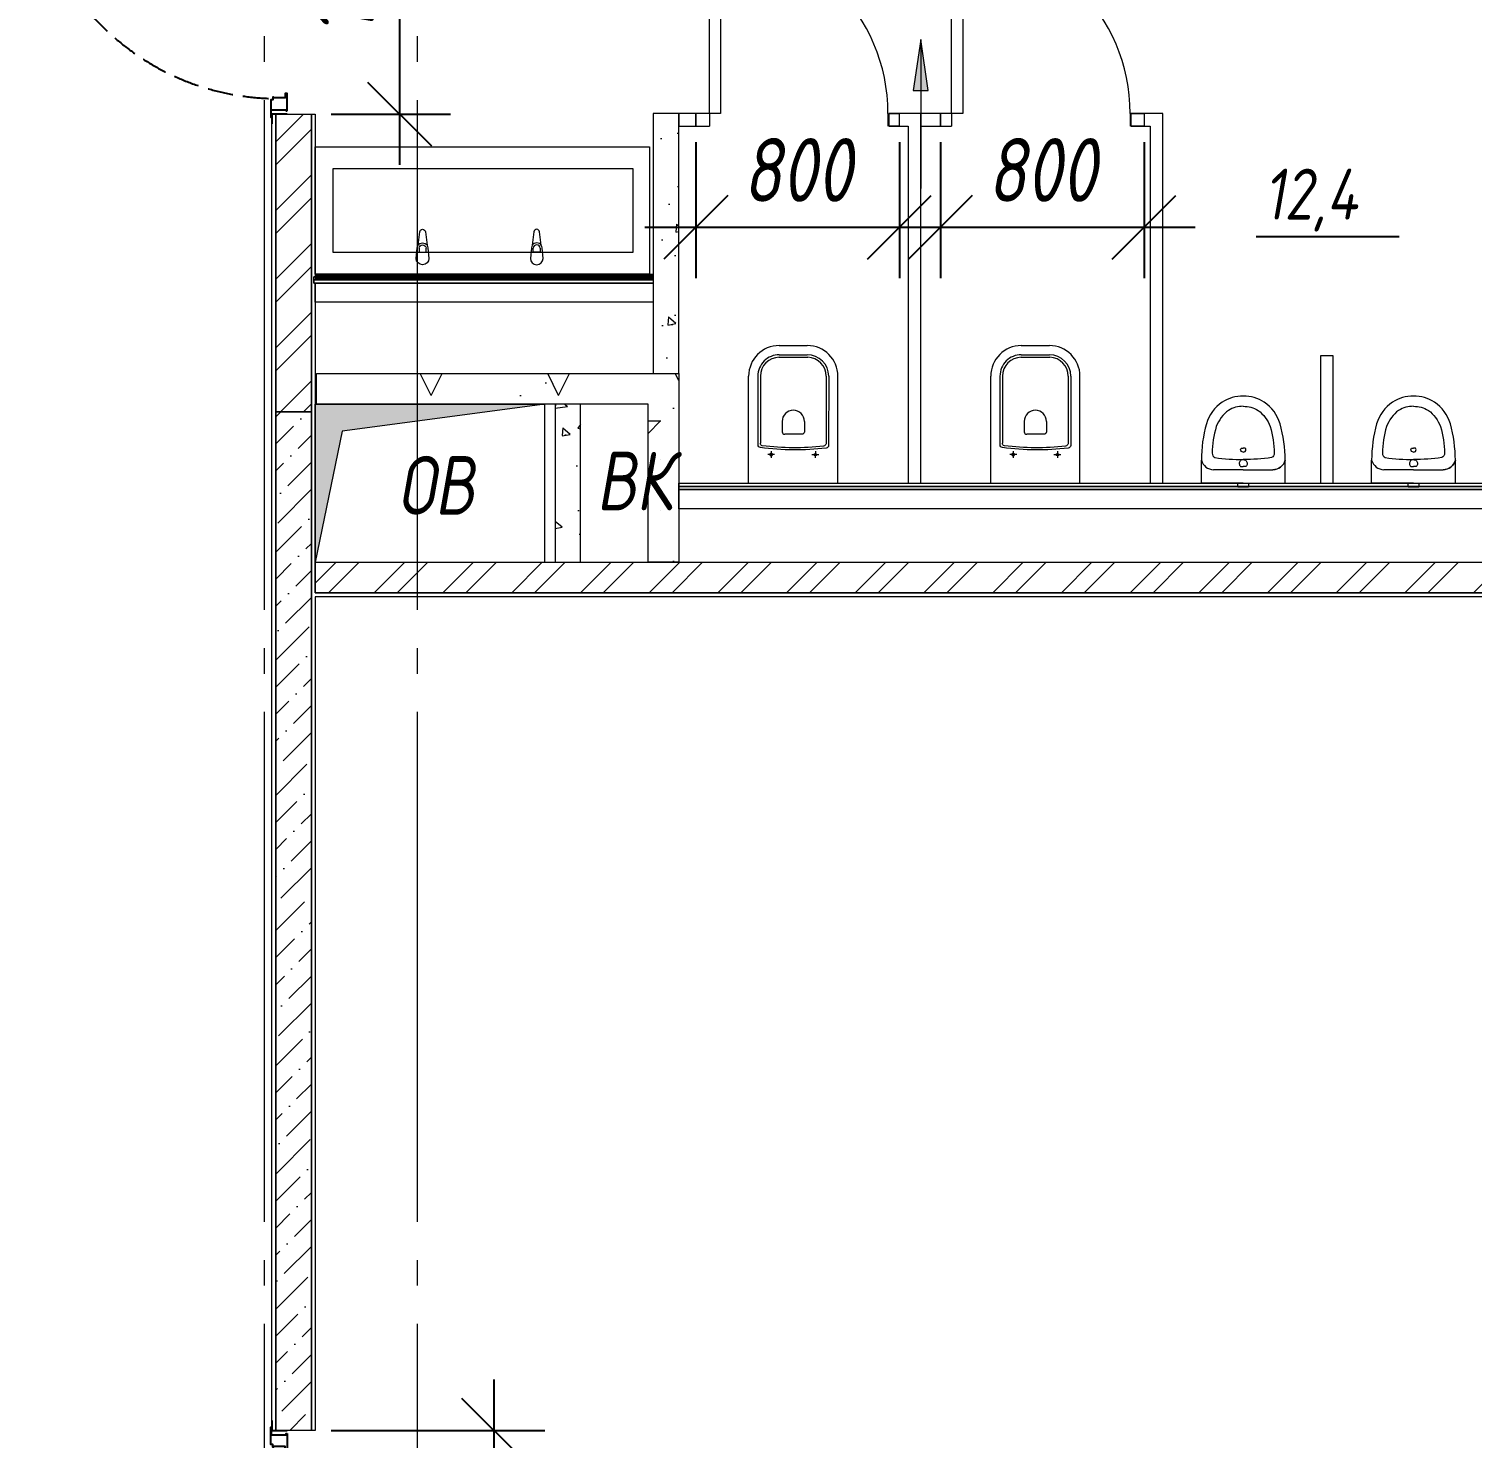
# Model space of a CAD drawing. Header units: millimetres. Extents: x -85420 to 1195317, y -69347 to 470418.
# Drawn here: x 440423 to 446082, y 47911 to 53439 of the extents above; entities that cross this region are included whole.
import ezdxf
from ezdxf.enums import TextEntityAlignment as Align

# ---------------------------------------------------------------- set-up
doc = ezdxf.new("R2010")
doc.units = ezdxf.units.MM
for name, pattern in [('GOST2.303 6', [12, 8, -1.5, 1, -1.5]), ('ГОСТ 2.303 4', [7, 5, -2, 0]), ('ГОСТ 2.303 5', [24, 20, -1.5, 1, -1.5]), ('осевая', [50.800000000000004, 31.75, -6.35, 6.35, -6.35])]:
    doc.linetypes.add(name, pattern=pattern)
for name, color, linetype, lineweight in [('!М_Двери', 7, 'Continuous', 15), ('!М_Отверстия в перекрытиях', 253, 'Continuous', 15), ('!М_Перегородки_пеноблок', 7, 'Continuous', 20), ('+АР_Осевые линии', 252, 'GOST2.303 6', 9), ('+АР_Отделка', 7, 'Continuous', 100), ('+АР_Сантехника', 130, 'Continuous', 9), ('+АР_Стены внутренние', 250, 'Continuous', 18), ('АР_Трап', 252, 'Continuous', 0), ('СПДС_+АР_Стены', 250, 'Continuous', 20), ('СПДС_РАЗМЕРЫ', 252, 'Continuous', 0), ('ЭКСПЛИКАЦИЯ', 7, 'Continuous', 5)]:
    doc.layers.add(name, color=color, linetype=linetype, lineweight=lineweight)
doc.layers.add('ОСИ', color=7, linetype='осевая', lineweight=13, true_color=0x999999)
doc.styles.add('ГОСТ 2.304', font='CS_Gost2304.shx', dxfattribs={"oblique": 10})
doc.linetypes.add('Ground1', pattern='A,12,[130,ltypeshp.shx,S=3,R=-150,X=0,Y=-2.598],3,[130,ltypeshp.shx,S=3,R=-150,X=0,Y=-2.598],3,[130,ltypeshp.shx,S=3,R=-150,X=0,Y=-2.598],0', length=18)
doc.linetypes.add('Ground2', pattern='A,12,[130,ltypeshp.shx,S=3,R=-210,X=0,Y=-2.598],3,[130,ltypeshp.shx,S=3,R=-210,X=0,Y=-2.598],3,[130,ltypeshp.shx,S=3,R=-210,X=0,Y=-2.598],0', length=18)
doc.dimstyles.new('СПДС', dxfattribs={"dimscale": 100, "dimtxt": 2.5, "dimasz": 2.5, "dimexe": 2, "dimexo": 0.625, "dimgap": 1, "dimtad": 1, "dimdec": 0, "dimrnd": 5, "dimtxsty": 'ГОСТ 2.304', "dimblk": 'OBLIQUE', "dimblk1": 'OBLIQUE', "dimblk2": 'OBLIQUE', "dimcen": 2.5, "dimdle": 2, "dimadec": 0, "dimazin": 2, "dimtfac": 0.75, "dimtdec": 4, "dimtmove": 1, "dimatfit": 3, "dimfxl": 1, "dimtfill": 1, "dimtolj": 1, "dimarcsym": 1})
pattern_1 = [(319.9999999999999, (5.928366678916438e-14, -0.9999999999999405), (-31.87817107780625, -364.369337992008), [38.09999999999999, -419.1]), (265, (5.928366678916438e-14, -0.9999999999999405), (382.1136904780703, 70.4868428499386), [30.48, -335.28116834]), (10.45144469999993, (-2.656506999999947, -31.36401399999994), (350.2355038243902, -293.8824941807066), [32.38001759999998, -356.1804891999998]), (316.1841999999999, (101.6000000000001, -0.9999999999999614), (-84.08465586545441, -542.1580817842598), [57.14999999999998, -628.6499999999996]), (6.635557609999938, (94.59300000000006, -46.17979999999996), (494.8522491954429, -474.8082681030062), [48.57004627999999, -534.2712163199999]), (261.18415117, (101.6000000000001, -0.9999999999999614), (494.8522491710651, -474.8082681299542), [45.71993414, -502.91946384]), (290.9999999999999, (76.20000000000006, -51.79999999999995), (-204.5303963741753, -303.228782538265), [38.09999999999999, -419.1]), (236, (76.20000000000006, -51.79999999999995), (368.3759322446385, -123.6040566952942), [30.47999999999999, -335.2799999999999]), (341.4514449999999, (59.15580020000004, -77.06906519999995), (163.8455377718104, -426.8328385574324), [32.38001759999997, -356.1798751999997]), (307.5, (5.928366678916438e-14, -0.9999999999999405), (169.1100777463062, -6.177206501183668), [0, -331.216, 0, -340.36, 0, -336.55]), (277.4999999999999, (5.928366678916438e-14, -0.9999999999999405), (200.361149636239, -133.6393250206115), [0, -194.0559999999999, 0, -323.5959999999999, 0, -128.27]), (237.5, (8.268607656295017e-14, 112.284), (-11.45748798534694, -271.1811903337428), [0, -127, 0, -396.24, 0, -525.7799999999999]), (227.5, (9.318043072159853e-14, 163.0840000000001), (50.85298206666599, -296.2583627720361), [0, -165.1, 0, -263.1439999999999, 0, -373.3799999999999])]
pattern_2 = [(45, (150, 150), (0, 1000.000000019025), [141.4, -282.8, 70.7, -424.3000000000001, 141.4, -353.6135624]), (135, (800.0000000000001, 200), (-1000.000000019025, 8.881784197001254e-14), [141.4, -212.1, 70.7, -353.6000000000001, 141.4, -495.0135624]), (63.43494882, (0, 0), (5.099862754320839e-08, 1000.000000000094), [111.8, -447.2, 111.8, -447.233989, 0, 0]), (116.5650512, (0, 0), (-4.000643816226557e-07, 1000.000000000094), [111.8, -447.2000000000001, 111.8, -447.2339890000001, 0, 0]), (0, (0, 100), (0, 1000), [50.00000000000001, -400.0000000000001, 100, -400.0000000000001, 50.00000000000001, 0]), (0, (0, 250), (0, 1000), [-150, 100, -400.0000000000001, 0, -350.0000000000001, 0]), (0, (0, 300.0000000000001), (0, 1000), [-400.0000000000001, 0, -300.0000000000001, 100, -200, 0]), (0, (0, 450.0000000000001), (0, 1000), [-200, 0, -250, 100, -450.0000000000001, 0]), (0, (0, 600.0000000000001), (0, 1000), [-200, 100, -400.0000000000001, 100, -200, 0]), (0, (0, 850.0000000000001), (0, 1000), [-150, 100, -200, 0, -550.0000000000001, 0]), (0, (0, 900.0000000000001), (0, 1000), [-200, 0, -600.0000000000001, 100, -100, 0]), (90, (50.00000000000001, 200), (-1000, 6.123233995736768e-14), [-300.0000000000001, 0, -300.0000000000001, 0, -400.0000000000001, 0]), (90, (150, 0), (-1000, 6.123233995736768e-14), [-150, 100, -400.0000000000001, 0, -350.0000000000001, 0]), (90, (250, 0), (-1000, 6.123233995736768e-14), [-400.0000000000001, 0, -350.0000000000001, 100, -150, 0]), (90, (800.0000000000001, 0), (-1000, 6.123233995736768e-14), [-200, 100, -500.0000000000001, 100, -100, 0]), (90, (100, 100), (-1000, 6.123233995736768e-14), [-300.0000000000001, 0, -350.0000000000001, 0, -350.0000000000001, 0]), (90, (200, 100), (-1000, 6.123233995736768e-14), [-250, 0, -550.0000000000001, 0, -200, 0]), (90, (300.0000000000001, 150), (-1000, 6.123233995736768e-14), [-500.0000000000001, 0, -150, 0, -350.0000000000001, 0]), (90, (350.0000000000001, 50.00000000000001), (-1000, 6.123233995736768e-14), [-450.0000000000001, 0, -200, 0, -250, 0]), (90, (450.0000000000001, 200), (-1000, 6.123233995736768e-14), [-400.0000000000001, 0, -150, 0, -400.0000000000001, 0]), (90, (500.0000000000001, 250), (-1000, 6.123233995736768e-14), [-450.0000000000001, 0, -200, 0, -350.0000000000001, 0]), (90, (550.0000000000001, 0), (-1000, 6.123233995736768e-14), [-600.0000000000001, 0, -250, 0, -150, 0]), (90, (600.0000000000001, 150), (-1000, 6.123233995736768e-14), [-200, 0, -400.0000000000001, 0, -400.0000000000001, 0]), (90, (650.0000000000001, 100), (-1000, 6.123233995736768e-14), [-450.0000000000001, 0, -250, 0, -300.0000000000001, 0]), (90, (700.0000000000001, 50.00000000000001), (-1000, 6.123233995736768e-14), [-400.0000000000001, 0, -300.0000000000001, 0, -300.0000000000001, 0]), (90, (800.0000000000001, 100), (-1000, 6.123233995736768e-14), [-300.0000000000001, 0, -300.0000000000001, 0, -400.0000000000001, 0]), (90, (900.0000000000001, 150), (-1000, 6.123233995736768e-14), [-400.0000000000001, 0, -200, 0, -400.0000000000001, 0]), (90, (950.0000000000001, 200), (-1000, 6.123233995736768e-14), [-150, 0, -600.0000000000001, 0, -250, 0])]
pattern_3 = [(45, (0, 0), (0, -269.4076836320747), []), (45, (5792.260000000001, -5971.880000000001), (-269.4076836320747, 0), [])]
pattern_4 = [(45, (0, 0), (39.77475644174331, 145.8407736197254), [187.5, -40.50000000000001, 0, -40.50000000000001])]

# ---------------------------------------------------------------- blocks, each defined once
blk = doc.blocks.new('_Oblique')
at = {"color": 0, "linetype": 'ByBlock', "lineweight": -2}
blk.add_line((-0.5, -0.5), (0.5, 0.5), dxfattribs=at)
blk = doc.blocks.new('*D348')
at = {"layer": 'Defpoints', "color": 0, "ltscale": 100, "transparency": 16777216}
for p in [(441546.3728296874, 54205.75993097108), (441546.3728296874, 53104.73245229898), (441876.4879834676, 53104.73245229898)]:
    blk.add_point(p, dxfattribs=at)
at = {"layer": 'СПДС_РАЗМЕРЫ', "color": 0, "lineweight": -2, "ltscale": 100, "transparency": 16777216}
for p, q in [((441876.4879834676, 54405.75993097108), (441876.4879834676, 52904.73245229898)), ((441608.8728296874, 54205.75993097108), (442076.4879834676, 54205.75993097108)), ((441608.8728296874, 53104.73245229898), (442076.4879834676, 53104.73245229898))]:
    blk.add_line(p, q, dxfattribs=at)
at = {"layer": 'СПДС_РАЗМЕРЫ', "color": 0, "lineweight": -2, "ltscale": 100, "transparency": 16777216, "xscale": 250, "yscale": 250, "zscale": 250}
for p, rotation in [((441876.4879834676, 54205.75993097108), 90), ((441876.4879834676, 53104.73245229898), 270)]:
    blk.add_blockref('_Oblique', p, dxfattribs=dict(at, rotation=rotation))
at = {"layer": 'СПДС_РАЗМЕРЫ', "color": 0, "ltscale": 100, "transparency": 16777216, "insert": (441651.4879834051, 53655.24619163503), "char_height": 250, "attachment_point": 5, "rotation": 90, "style": 'ГОСТ 2.304', "bg_fill": 3, "box_fill_scale": 1.1, "bg_fill_color": 256, "bg_fill_true_color": 13158600, "bg_fill_transparency": 0}
blk.add_mtext('\\A1;1100', dxfattribs=at)
blk = doc.blocks.new('*D330')
at = {"layer": 'Defpoints', "color": 0, "ltscale": 100, "transparency": 16777216}
for p in [(443997.5261789596, 53056.46771874727), (444795.7567981818, 53056.46771874727), (444795.7567981818, 52660.38316454741)]:
    blk.add_point(p, dxfattribs=at)
at = {"layer": 'СПДС_РАЗМЕРЫ', "color": 0, "lineweight": -2, "ltscale": 100, "transparency": 16777216}
for p, q in [((443997.5261789596, 52993.96771874727), (443997.5261789596, 52460.38316454741)), ((444795.7567981818, 52993.96771874727), (444795.7567981818, 52460.38316454741)), ((443797.5261789596, 52660.38316454741), (444995.7567981818, 52660.38316454741))]:
    blk.add_line(p, q, dxfattribs=at)
at = {"layer": 'СПДС_РАЗМЕРЫ', "color": 0, "lineweight": -2, "ltscale": 100, "transparency": 16777216, "xscale": 250, "yscale": 250, "zscale": 250, "rotation": 180}
blk.add_blockref('_Oblique', (443997.5261789596, 52660.38316454741), dxfattribs=at)
at = {"layer": 'СПДС_РАЗМЕРЫ', "color": 0, "lineweight": -2, "ltscale": 100, "transparency": 16777216, "xscale": 250, "yscale": 250, "zscale": 250}
blk.add_blockref('_Oblique', (444795.7567981818, 52660.38316454741), dxfattribs=at)
at = {"layer": 'СПДС_РАЗМЕРЫ', "color": 0, "ltscale": 100, "transparency": 16777216, "insert": (444396.6414885707, 52885.38316460991), "char_height": 250, "attachment_point": 5, "style": 'ГОСТ 2.304', "bg_fill": 3, "box_fill_scale": 1.1, "bg_fill_color": 256, "bg_fill_true_color": 13158600, "bg_fill_transparency": 0}
blk.add_mtext('\\A1;800', dxfattribs=at)
blk = doc.blocks.new('*D329')
at = {"layer": 'Defpoints', "color": 0, "ltscale": 100, "transparency": 16777216}
for p in [(443038.3477265309, 53056.46771874727), (443836.578345753, 53056.46771874727), (443836.578345753, 52660.38316454741)]:
    blk.add_point(p, dxfattribs=at)
at = {"layer": 'СПДС_РАЗМЕРЫ', "color": 0, "lineweight": -2, "ltscale": 100, "transparency": 16777216}
for p, q in [((443038.3477265309, 52993.96771874727), (443038.3477265309, 52460.38316454741)), ((443836.578345753, 52993.96771874727), (443836.578345753, 52460.38316454741)), ((442838.3477265309, 52660.38316454741), (444036.578345753, 52660.38316454741))]:
    blk.add_line(p, q, dxfattribs=at)
at = {"layer": 'СПДС_РАЗМЕРЫ', "color": 0, "lineweight": -2, "ltscale": 100, "transparency": 16777216, "xscale": 250, "yscale": 250, "zscale": 250, "rotation": 180}
blk.add_blockref('_Oblique', (443038.3477265309, 52660.38316454741), dxfattribs=at)
at = {"layer": 'СПДС_РАЗМЕРЫ', "color": 0, "lineweight": -2, "ltscale": 100, "transparency": 16777216, "xscale": 250, "yscale": 250, "zscale": 250}
blk.add_blockref('_Oblique', (443836.578345753, 52660.38316454741), dxfattribs=at)
at = {"layer": 'СПДС_РАЗМЕРЫ', "color": 0, "ltscale": 100, "transparency": 16777216, "insert": (443437.4630361419, 52885.38316460991), "char_height": 250, "attachment_point": 5, "style": 'ГОСТ 2.304', "bg_fill": 3, "box_fill_scale": 1.1, "bg_fill_color": 256, "bg_fill_true_color": 13158600, "bg_fill_transparency": 0}
blk.add_mtext('\\A1;800', dxfattribs=at)
blk = doc.blocks.new('*D324')
at = {"layer": 'Defpoints', "color": 0, "ltscale": 100, "transparency": 16777216}
for p in [(441546.3725916798, 47941.39396279857), (441546.3725916798, 46440.36648412648), (442246.3725916798, 46440.36648412648)]:
    blk.add_point(p, dxfattribs=at)
at = {"layer": 'СПДС_РАЗМЕРЫ', "color": 0, "lineweight": -2, "ltscale": 100, "transparency": 16777216}
for p, q in [((442246.3725916798, 48141.39396279857), (442246.3725916798, 46240.36648412648)), ((441608.8725916798, 47941.39396279857), (442446.3725916798, 47941.39396279857)), ((441608.8725916798, 46440.36648412648), (442446.3725916798, 46440.36648412648))]:
    blk.add_line(p, q, dxfattribs=at)
at = {"layer": 'СПДС_РАЗМЕРЫ', "color": 0, "lineweight": -2, "ltscale": 100, "transparency": 16777216, "xscale": 250, "yscale": 250, "zscale": 250}
for p, rotation in [((442246.3725916798, 47941.39396279857), 90), ((442246.3725916798, 46440.36648412648), 270)]:
    blk.add_blockref('_Oblique', p, dxfattribs=dict(at, rotation=rotation))
at = {"layer": 'СПДС_РАЗМЕРЫ', "color": 0, "ltscale": 100, "transparency": 16777216, "insert": (442016.1949220747, 47190.88022346252), "char_height": 250, "attachment_point": 5, "rotation": 90, "style": 'ГОСТ 2.304', "bg_fill": 3, "box_fill_scale": 1.1, "bg_fill_color": 256, "bg_fill_true_color": 13158600, "bg_fill_transparency": 0}
blk.add_mtext('\\A1;1500', dxfattribs=at)
blk = doc.blocks.new('*U271')
h = blk.add_hatch(color=256)
h.dxf.hatch_style = 1
h.paths.add_polyline_path([(-29.51197054858017, -384.1461214440787), (29.51197054842487, -384.1461214440787), (-1.13686837721616e-13, -584.1461214440787)])
blk.add_line((-1.13686837721616e-13, -584.1461214440787), (0, 0))
blk.add_lwpolyline([(29.51197054842487, -384.1461214440787), (-29.51197054858017, -384.1461214440787), (-1.13686837721616e-13, -584.1461214440787), (29.51197054842487, -384.1461214440787)])
blk = doc.blocks.new('*U257')
at = {"lineweight": 15}
h = blk.add_hatch(dxfattribs=at)
h.set_pattern_fill('AR-CONC', color=256, scale=2, angle=270)
h.set_pattern_definition(pattern_1)
edge = h.paths.add_edge_path()
edge.add_line((100.0000000000001, 1.433913510333966e-14), (1.27897692436818e-13, 5.949024856394096e-14))
edge.add_line((99.99999999999983, -620.0354115086524), (100.0000000000001, 0))
edge.add_line((-1.609823385706477e-13, -620.0354115086524), (99.99999999999983, -620.0354115086524))
edge.add_line((1.189804971278818e-13, 5.950795411990839e-14), (-1.609723950182962e-13, -620.0354115086524))
at = {"linetype": 'ByBlock', "ltscale": 100, "transparency": 33554687}
blk.add_lwpolyline([(1.189804971278818e-13, 5.949024856394097e-14), (-1.609723950182962e-13, -620.0354115086524), (99.99999999999983, -620.0354115086524), (100.0000000000001, 1.433913510333966e-14)], close=True, dxfattribs=at)
blk = doc.blocks.new('Писуар')
for points in [[(0, 52.94028954673558), (116.4686370022828, 52.94028954673558, 0.3288676504273428), (164.1148975943215, 89.99849222938064, 0.06699893116058607), (144.5155793420272, 233.5217105695046, 0.1722094793049764), (82.36512113403296, 318.0519670632493, 0.1432854428549363), (0, 341.9776548054069, 0.1432854428549363), (-82.36512113403296, 318.0519670632493, 0.1722094793049764), (-144.5155793420272, 233.5217105695046, 0.06699893116058607), (-164.1148975943215, 89.99849222938064)], [(-58.2343185020145, 285.8775635522325, 0.1373961816874208), (-105.8805790944025, 222.3492160912137)], [(58.2343185020145, 285.8775635522325, -0.1373961816874208), (105.8805790944025, 222.3492160912137)], [(-164.1148975943215, 89.99849222938064, 0.3288676504273428), (-116.4686370022828, 52.94028954673558, 7.999999999949305)], [(0, 92.64737713869545, 0.4199956144459171), (-15.88208686397411, 76.76529027472134, 0.1514920714975723), (-10.58805790927727, 66.17723236532765), (0, 66.17723236532765)], [(0, 92.64737713869545, -0.4199956144459171), (15.88208686397411, 76.76529027472134, -0.1514920714975723), (10.58805790927727, 66.17723236532765), (0, 66.17723236532765)]]:
    blk.add_lwpolyline(points, format="xyb")
for points in [[(0, 0), (-164.1148975943215, 0), (-164.1148975943215, 89.99849222938064)], [(0, 0), (164.1148975943215, 0), (164.1148975943215, 89.99849222938064)], [(0, 52.94028954673558), (-116.4686370022828, 52.94028954673558)]]:
    blk.add_lwpolyline(points)
blk.add_lwpolyline([(-21.17611581820529, 0), (21.17611581925303, 0), (21.17611581925303, -15.88208686409052), (-21.17611581820529, -15.88208686409052)], close=True)
for centre, radius, start, end in [((0, 187.055689733359), 114.7039606834222, 90, 120.5102374068071), ((282.2716892509488, 110.1030908932153), 404.0561545671565, 163.8711539522828, 178.9692582618215), ((2.647014477988705, 912.0894989152439), 819.4463970433259, 262.0157644325797, 269.8149201434025)]:
    blk.add_arc(centre, radius, start, end)
at = {"extrusion": (0, 0, -1)}
for centre, radius, start, end in [((0, 187.055689733359), 114.7039606834222, 90, 120.5102374068071), ((282.2716892509488, 110.1030908932153), 404.0561545671565, 163.8711539522828, 178.9692582618215), ((2.647014477988705, 912.0894989152439), 819.4463970433259, 262.0157644325797, 269.8149201434025)]:
    blk.add_arc(centre, radius, start, end, dxfattribs=at)
for points, start_tangent, end_tangent in [([(-121.7190838767565, 117.3716032092052), (-111.1746080475859, 100.5865501387743)], (0.01403744405624366, -0.999901470228126), (0.9741290849035146, -0.2259923139070027)), ([(121.7190838767565, 117.3716032092052), (111.1746080475859, 100.5865501387743)], (-0.01403744405624366, -0.999901470228126), (-0.9741290849035146, -0.2259923139070027))]:
    blk.add_spline(points, degree=3, dxfattribs=dict(start_tangent=start_tangent, end_tangent=end_tangent))
for points in [[(-10.58805790869519, 132.350723866839), (-10.58805790869519, 137.6447528214194), (-5.29402895399835, 137.6447528214194), (5.820766091346741e-10, 137.6447528214194)], [(5.820766091346741e-10, 121.7626659574453), (-5.29402895399835, 121.7626659574453), (-10.58805790869519, 127.0566949121421), (-10.58805790869519, 132.350723866839)], [(10.58805790985934, 132.350723866839), (10.58805790985934, 137.6447528214194), (5.294028955162503, 137.6447528214194), (5.820766091346741e-10, 137.6447528214194)], [(5.820766091346741e-10, 121.7626659574453), (5.294028955162503, 121.7626659574453), (10.58805790985934, 127.0566949121421), (10.58805790985934, 132.350723866839)], [(164.1148975943215, 89.99849222938064), (158.8208686397411, 68.8223764107097), (137.6447528209537, 52.94028954673558), (116.4686370022828, 52.94028954673558)]]:
    blk.add_open_spline(points, degree=3)
blk = doc.blocks.new('унитаз поликлиники')
for p, q in [((0, 175.0000000000002), (0, -175.0000000000002)), ((0, 175), (420, 175)), ((420, 138.7140846226539), (149.5783947814593, 138.7140846226539)), ((420, 129), (156.7708916987863, 128.6947987100866)), ((125.6120020395715, 86.65309879256529), (99.54435587919897, 86.65309879256529)), ((112.3925950961525, 73.10633269583923), (112.3925950961525, 100.1998648888257)), ((493.9712139845033, 57.06385601698344), (493.9712139845033, -57.06385601697843)), ((191.9062512759224, -33.70112225765479), (191.9062512759224, 33.70086718935636)), ((242.4404502270149, 43.73651019929093), (201.8725803082448, 43.73651019929093)), ((503.999999999694, 55.00022672359819), (504, -54.99999999976626)), ((540, 55), (540, -55)), ((242.4404502270149, -43.73676526706549), (201.8725803082448, -43.73676526706549)), ((125.5166089892259, -86.5183978031564), (99.44897864899713, -86.48967862475547)), ((112.3121347758092, -72.95707587784273), (112.282285361212, -100.0505916278053)), ((420, -139), (147.8638372268865, -138.7268586217251)), ((420, -129), (155.1814843298739, -128.6950537779776)), ((0, -175), (420, -175))]:
    blk.add_line(p, q)
for centre, radius, start, end in [((420, 55), 120, 0, 90), ((420.4860874894543, 55.20134403063184), 83.51415522076329, 359.861865640253, 90.33348740461295), ((420, 55), 74, 0, 90), ((242.4404502270149, -0.0001275341201107949), 43.73663773336648, 270, 90), ((420, -55), 120, 270, 0), ((420, -55), 84, 270, 0), ((420.0000000000005, -55.00000000000023), 73.99999999999977, 270, 358.4018165566912)]:
    blk.add_arc(centre, radius, start, end)
at = {"extrusion": (0, 0, -1)}
for centre, major_axis, ratio, start_param, end_param in [((1158.06257319661, -0.0001275341201107949), (-731.0106498963555, -726.449596775183), 0.9937751111245587, 0.6598491803284507, 0.910919136193018), ((984.1422315649793, -0.0001275341201107949), (-23.40018430090171, -941.4133244262395), 0.8972800535149483, 1.42225774313891, 1.677846830341707), ((149.5158196882217, 127.3348454206425), (-5.639474792591372, -10.54905920003566), 0.8213730805515044, 1.269211342410273, 2.570669150556824), ((154.4364780247083, 119.7958318011661), (-5.610534641830925, -7.716306582968154), 0.7980925127033731, 1.232924341648666, 2.686722882739946), ((112.3925950961525, 86.7676048639405), (3.546847614444126, 3.546847614444128), 0.9999999999995854, 5.504024733397926, 11.78721004057751), ((201.9351554014825, -33.4519114207651), (4.122340877798591, -9.490584745542167), 0.9647969637839732, 0.4292600198093375, 1.943413251271767), ((147.9264123201242, -127.4729975277733), (5.417041441869642, -10.44430136326478), 0.8364427514803542, 0.5611398427268642, 1.877576555759112), ((155.244059423228, -117.4864474327478), (5.303740529548787, -10.40618587121702), 0.8429843284803838, 0.5499024529424461, 1.881899719380306)]:
    blk.add_ellipse(centre, major_axis=major_axis, ratio=ratio, start_param=start_param, end_param=end_param, dxfattribs=at)
for centre, major_axis, ratio, start_param, end_param in [((201.9351554014825, 33.45165635299054), (4.122340877798588, 9.490584745542174), 0.9647969637839732, 0.4292600198093375, 1.943413251271767), ((112.2970839152217, -86.61833975484478), (3.542937838331404, -3.550753085458856), 0.9999999999995854, 5.504024733397926, 11.78721004057751)]:
    blk.add_ellipse(centre, major_axis=major_axis, ratio=ratio, start_param=start_param, end_param=end_param)
blk = doc.blocks.new('*U162')
for p, q in [((0, 0), (0, -49.99999999999997)), ((700, 3.622374731326001e-15), (700, -49.99999999999995))]:
    blk.add_line(p, q)
blk.add_lwpolyline([(0, 0), (8.795537768650714e-14, 699.9999999999999), (43.75000000000009, 699.9999999999999), (43.75, -1.4210854715202e-14)], close=True)
blk.add_arc((0, 0), 700, 7.016709298534877e-15, 90)
blk = doc.blocks.new('*U163')
at = {"lineweight": 15}
h = blk.add_hatch(dxfattribs=at)
h.set_pattern_fill('AR-CONC', color=256, scale=2, angle=270)
h.set_pattern_definition(pattern_1)
edge = h.paths.add_edge_path()
edge.add_line((100.0000000000001, 1.433913510333966e-14), (1.13686837721616e-13, 5.949024856394097e-14))
edge.add_line((99.99999999999964, -1020.051036535297), (100.0000000000001, 0))
edge.add_line((-3.415739913137372e-13, -1020.051036535297), (99.99999999999966, -1020.051036535297))
edge.add_line((1.189804971278818e-13, 5.928590951498336e-14), (-3.4158390373421e-13, -1020.051036535297))
at = {"linetype": 'ByBlock', "ltscale": 100, "transparency": 33554687}
blk.add_lwpolyline([(1.189804971278818e-13, 5.949024856394097e-14), (-3.415839037342099e-13, -1020.051036535297), (99.99999999999964, -1020.051036535297), (100.0000000000001, 1.433913510333966e-14)], close=True, dxfattribs=at)
blk = doc.blocks.new('смеситель короткий')
for p, q in [((41.95281027909368, 21.00000000011642), (0, 25)), ((24.91040886752307, 13.60000000009313), (39.78100593853742, 13.60000000009313)), ((24.91040886752307, -13.59999999997672), (24.91040886752307, 13.60000000009313)), ((104.4000000003725, 11.10000000009313), (51.46626196149737, 17.72976797923911)), ((0, -25), (41.95281027909368, -21)), ((39.78100593853742, -13.59999999997672), (24.91040886752307, -13.59999999997672)), ((51.46626196149737, -17.72976797923911), (104.4000000003725, -11.09999999997672))]:
    blk.add_line(p, q)
for centre, major_axis, ratio, start_param, end_param in [((0, 0), (-17.67766952966472, 17.67766952966472), 0.9999999999998838, -0.7853981633975065, 2.356194490192287), ((39.78100593853742, 0), (9.616652224137074, 9.616652224137077), 0.9999999999997804, 3.926990816987351, 7.068583470577144), ((40.05289184302092, 0), (-14.90989084578103, 14.90989084578102), 0.9999999999992423, -1.357360455577257, -0.8756248293274875), ((40.05289184302092, 0), (14.90989084570516, 14.90989084570517), 1, 4.498953109162998, 6.496621178401278), ((103.0097633138648, 8.731149137020111e-11), (7.910207267981215, 7.910207267981219), 0.9999999999993545, 4.051588559454646, 6.943985728119452), ((40.05289184302092, 0), (14.90989084573811, 14.90989084573811), 0.9999999999988525, 4.017217482909098, 4.498953109156932)]:
    blk.add_ellipse(centre, major_axis=major_axis, ratio=ratio, start_param=start_param, end_param=end_param)
blk = doc.blocks.new('*U258')
at = {"transparency": 33554559}
h = blk.add_hatch(color=256, dxfattribs=at)
h.dxf.hatch_style = 1
h.paths.add_polyline_path([(1.110223024625157e-16, -4.135903062765138e-25), (900, -2.672681148396805e-06), (106.0660171779823, -106.066017177982), (-1.258675694802872e-13, -620)])
at = {"ltscale": 50}
blk.add_lwpolyline([(0, 0), (1.62409776717328e-14, -619.9999999999995), (900, -619.9999931698145), (900, -2.672681148396805e-06)], close=True, dxfattribs=at)
at = {"lineweight": 15}
blk.add_lwpolyline([(-1.258675694802872e-13, -620), (0, 0), (900, -2.672681148396805e-06), (106.0660171779823, -106.066017177982)], close=True, dxfattribs=at)
blk = doc.blocks.new('A$C314F1C93')
at = {"layer": '+АР_Осевые линии', "linetype": 'ГОСТ 2.303 5', "lineweight": 0, "ltscale": 100}
for p, q in [((10940.00000000047, 64233.04186645093), (10940.00000000047, -9232.622227149745)), ((11540.00000000047, 64233.04186645093), (11540.00000000047, -9232.622227149745))]:
    blk.add_line(p, q, dxfattribs=at)

msp = doc.modelspace()

# ---------------------------------------------------------------- linework, layer by layer
at = {"layer": '+АР_Отделка', "color": 22, "ltscale": 100, "true_color": 0xe4261f, "elevation": 4.999999999999952e-09}
msp.add_lwpolyline([(441546.3725925884, 52466.43716715439), (442871.3728018528, 52466.43716715439)], dxfattribs=at)

# ---------------------------------------------------------------- next in the draw order: block references
at = {"layer": 'ОСИ', "ltscale": 40}
msp.add_blockref('A$C314F1C93', (430406.3725916118, 15326.41521031433, 4.999999999999952e-09), dxfattribs=at)

# ---------------------------------------------------------------- next in the draw order: hatches: boundary and pattern name
at = {"layer": '!М_Перегородки_пеноблок', "ltscale": 100}
h = msp.add_hatch(dxfattribs=at)
h.set_pattern_fill('БЕТОННАЯ ПОДГОТОВКА', color=256, scale=100, style=0, pattern_type=2)
h.set_pattern_definition(pattern_2)
h.paths.add_polyline_path([(441551.3745108008, 52086.43716710878), (442851.370043355, 52086.4162419206), (442851.3704624531, 51966.41624189832), (441551.3725792383, 51966.43716712433)], flags=0)
h = msp.add_hatch(dxfattribs=at)
h.set_pattern_fill('БЕТОННАЯ ПОДГОТОВКА', color=256, scale=100, style=0, pattern_type=2)
h.set_pattern_definition(pattern_2)
h.paths.add_polyline_path([(441551.3745108007, 52086.43716710878), (442851.370043355, 52086.4162419206), (442851.3704624531, 51966.41624189832), (441551.3725792382, 51966.43716712433)], flags=0)
h = msp.add_hatch(dxfattribs=at)
h.set_pattern_fill('БЕТОННАЯ ПОДГОТОВКА', color=256, scale=100, style=0, pattern_type=2)
h.set_pattern_definition(pattern_2)
h.paths.add_polyline_path([(442851.3726278556, 51346.39842712731), (442851.3700433541, 52086.41651167222), (442971.3700433533, 52086.41693077033), (442971.3726278548, 51346.39884622543)], flags=0)
at = {"layer": '+АР_Стены внутренние', "lineweight": 0, "ltscale": 100}
h = msp.add_hatch(dxfattribs=at)
h.set_pattern_fill('БЕТОН И ИЗДЕЛИЯ ИЗ НЕГО', color=256, scale=30, style=0, pattern_type=2)
h.set_pattern_definition(pattern_4)
h.paths.add_polyline_path([(441391.372591679, 51936.41527075427), (441391.37259168, 53104.73244260949), (441391.3726582697, 53104.73245144403)], flags=0)
at = {"layer": 'СПДС_+АР_Стены', "lineweight": 15, "ltscale": 100}
h = msp.add_hatch(dxfattribs=at)
h.set_pattern_fill('КИРПИЧ', color=1, scale=20, style=0, pattern_type=2)
h.set_pattern_definition(pattern_3)
h.paths.add_polyline_path([(441546.372148582, 51346.39396279778), (442901.9022363566, 51346.39860815283), (442901.9026475925, 51226.39860815353), (441546.3725598179, 51226.39396279849)], flags=0)
h = msp.add_hatch(dxfattribs=at)
h.set_pattern_fill('КИРПИЧ', color=1, scale=20, style=0, pattern_type=2)
h.set_pattern_definition(pattern_3)
h.paths.add_polyline_path([(442893.399922182, 51346.39857390698), (447746.3726430835, 51346.40804762881), (447746.3728773413, 51226.40804762903), (442893.4001564398, 51226.3985739072)], flags=0)

# ---------------------------------------------------------------- next in the draw order: linework, layer by layer
at = {"layer": '!М_Двери', "color": 0, "ltscale": 100}
for points in [[(443795.5510316672, 53056.46771874744), (443795.5510316672, 53106.46771874779), (443836.1998167174, 53106.46771874762), (443836.1998167174, 53056.46771874727)], [(444744.729484096, 53056.46771874727), (444744.729484096, 53106.46771874762), (444795.7567981818, 53106.46771874762), (444795.7567981818, 53056.46771874727)]]:
    msp.add_lwpolyline(points, close=True, dxfattribs=at)
at = {"layer": '!М_Перегородки_пеноблок'}
for points in [[(443920.5510316663, 53106.46771874762), (443795.5510316672, 53106.46771874762), (443795.5510316672, 53056.46771874762), (443870.5510316662, 53056.46771874762), (443870.5510316672, 51656.46771875903), (443920.5510316673, 51656.46771875903), (443920.5510316663, 53106.46771874762)], [(444869.7294840951, 53106.46771874762), (444744.729484096, 53106.46771874762), (444744.729484096, 53056.46771874762), (444819.729484095, 53056.46771874762), (444819.729484096, 51656.46771875903), (444869.7294840961, 51656.46771875903), (444869.7294840951, 53106.46771874762)]]:
    msp.add_lwpolyline(points, dxfattribs=at)
msp.add_lwpolyline([(445538.0510746654, 52156.46771875839), (445488.0510746653, 52156.46771875839), (445488.0510746657, 51656.46771875903), (445538.0510746658, 51656.46771875903)], close=True, dxfattribs=at)
at = {"layer": '!М_Перегородки_пеноблок', "ltscale": 100}
for points in [[(442851.3704624531, 51966.41624189832), (441551.3725792383, 51966.43716712433), (441551.3745108008, 52086.43716710878), (442851.370043355, 52086.4162419206)], [(442851.3704624531, 51966.41624189832), (441551.3725792382, 51966.43716712433), (441551.3745108007, 52086.43716710878), (442851.370043355, 52086.4162419206)], [(442851.370043355, 52086.4162419206), (442851.3700433541, 52086.41651167222), (442971.3700433533, 52086.41693077033), (442971.3726278548, 51346.39884622543), (442851.3726278556, 51346.39842712731), (442851.3704624531, 51966.41624189832)]]:
    msp.add_lwpolyline(points, dxfattribs=at)
at = {"layer": '+АР_Сантехника', "elevation": 4.999999999999952e-09}
for points in [[(441546.3725925884, 52976.28609170567), (442857.1229203576, 52976.54566416948), (442857.1229203576, 52476.54566416948), (441546.3725925884, 52476.28609170567)], [(441616.2056812422, 52891.28609170567), (442792.1229203576, 52891.54566416948), (442792.1229203576, 52561.54566416948), (441616.2056812422, 52561.28609170567)]]:
    msp.add_lwpolyline(points, close=True, dxfattribs=at)
at = {"layer": '+АР_Стены внутренние', "ltscale": 100}
for points in [[(441391.37259168, 53104.73244260949), (441391.3725916798, 47941.39396279858), (441376.3725916798, 47941.39396279858), (441376.37259168, 53104.73244260949), (441391.37259168, 53104.73244260949)], [(441391.372591679, 51936.41527075427), (441391.37259168, 53104.73244260949), (441391.3726582697, 53104.73245144403), (441391.372591679, 51936.41527075427)]]:
    msp.add_lwpolyline(points, close=True, dxfattribs=at)
for points in [[(441546.3726067843, 52466.43716715404), (441541.3725688286, 52466.43716715404), (441541.3725688286, 52441.43716715404), (441546.3726060719, 52441.43716715404)], [(441546.372591679, 51936.41526191972), (441546.3725916799, 51346.3939627993), (441546.372148582, 51346.39396279778), (441546.3725598179, 51226.39396279849), (441546.3725916799, 51226.3939627986)]]:
    msp.add_lwpolyline(points, dxfattribs=at)
msp.add_lwpolyline([(441436.403149788, 53116.73245229898), (441436.403149788, 53184.73245229898), (441428.403149788, 53184.73245229898), (441428.403149788, 53167.72663881182), (441381.9606116378, 53167.72663881179), (441381.9606116378, 53170.7516596418), (441380.3518684395, 53170.7516596418), (441380.3518684395, 53160.760643469), (441372.3929478049, 53160.760643469), (441372.3929478049, 53092.68627194202), (441376.3723865896, 53092.68627194202), (441376.3723865896, 53100.72988027064), (441373.9947669227, 53100.72988027064), (441373.9947669227, 53121.72794961909), (441432.5930433262, 53121.72794961909), (441432.5930433262, 53116.73245229898)], close=True)
at = {"color": 1, "linetype": 'Ground1'}
msp.add_lwpolyline([(441436.403149788, 53104.73245229898), (441376.3723865896, 53104.73245229898), (441376.3723865896, 53065.83680531068)], dxfattribs=at)
at = {"elevation": 4.999999999999952e-09}
msp.add_lwpolyline([(441436.4033548782, 47929.39396279857), (441436.4033548782, 47861.39396279857), (441428.4033548782, 47861.39396279857), (441428.4033548782, 47878.39977628577), (441381.960816728, 47878.39977628577), (441381.960816728, 47875.37475545576), (441380.3520735297, 47875.37475545576), (441380.3520735297, 47885.36577162856), (441372.3931528952, 47885.36577162856), (441372.3931528952, 47953.44014315557), (441376.3725916798, 47953.44014315557), (441376.3725916798, 47945.39653482695), (441373.9207769551, 47945.39653482695), (441373.9949720129, 47924.39846547847), (441432.5932484164, 47924.39846547847), (441432.5932484164, 47929.39396279857)], close=True, dxfattribs=at)
at = {"color": 1, "linetype": 'Ground2', "elevation": 4.999999999999952e-09}
msp.add_lwpolyline([(441376.3725916798, 47980.2896097869), (441376.3725916798, 47941.39396279857), (441436.4033548782, 47941.39396279857)], dxfattribs=at)
at = {"linetype": 'ГОСТ 2.303 4', "ltscale": 20}
msp.add_arc((441398.3946616285, 54140.40081673236), 974.9869519437918, 179.7452248813238, 268.4718102008433, dxfattribs=at)
at = {"layer": 'СПДС_+АР_Стены', "ltscale": 100}
for points in [[(441376.3726582697, 53104.73245229898), (441391.37259168, 53104.73244260949), (441391.372591679, 51936.41527075427)], [(441546.37259168, 52441.43716715404), (441546.3726204638, 52441.43716715404), (441546.372591679, 51936.41526191972)], [(442901.9026475925, 51226.39860815353), (441546.3725598179, 51226.39396279849), (441546.372148582, 51346.39396279778), (442901.9022363566, 51346.39860815283)], [(442901.9022363567, 51346.39859050475), (447746.3726430835, 51346.40804762881), (447746.3728773413, 51226.40804762903), (442893.4001564398, 51226.3985739072)], [(441546.3725757489, 51226.39396279855), (442893.4001564398, 51226.3985739072), (442901.9026475926, 51226.39859050533)], [(442901.9026475926, 51226.39859050533), (447746.3728773413, 51226.40804762903), (447746.3729066235, 51211.40804762906), (442893.400185722, 51211.39857390723)], [(442901.902698997, 51211.39860815362), (441546.37259168, 51211.39396279851)]]:
    msp.add_lwpolyline(points, dxfattribs=at)
at = {"layer": 'СПДС_+АР_Стены', "color": 0, "ltscale": 100}
for points in [[(442971.3725792383, 53106.46771874762), (442971.3725792383, 53056.46771874727), (443038.3477265309, 53056.46771874727), (443038.3477265309, 53106.46771874762)], [(443920.551031667, 53106.46771874762), (443920.551031667, 53056.46771874727), (443997.5261789596, 53056.46771874727), (443997.5261789596, 53106.46771874762)]]:
    msp.add_lwpolyline(points, close=True, dxfattribs=at)
for points in [[(443091.9676312195, 53106.46771874762), (443038.3477265309, 53106.46771874762), (443038.3477265309, 53056.46771874727), (443091.9676312195, 53056.46771874727)], [(444041.1460836483, 53106.46771874762), (443997.5261789596, 53106.46771874762), (443997.5261789596, 53056.46771874727), (444041.1460836483, 53056.46771874727)]]:
    msp.add_lwpolyline(points, dxfattribs=at)
at = {"layer": 'СПДС_+АР_Стены', "ltscale": 100}
for points in [[(442971.372488343, 51656.46771875839), (446156.3726879605, 51656.46771875839), (446156.3726879605, 51643.96771875839), (442971.372488343, 51643.96771875839)], [(442971.372488343, 51643.96771875839), (446156.3726879605, 51643.96771875839), (446156.3726879605, 51631.46771875839), (442971.372488343, 51631.46771875839)], [(442971.372488343, 51631.46771875839), (446156.372449189, 51631.46771875839), (446156.3724459104, 51556.46771875839), (442971.372488343, 51556.46771875839), (442971.372488343, 51631.46771875839)]]:
    msp.add_lwpolyline(points, close=True, dxfattribs=at)
at = {"layer": 'ЭКСПЛИКАЦИЯ', "linetype": 'Continuous', "lineweight": 25, "ltscale": 100}
msp.add_line((445235.6538043654, 52623.63724048789), (445795.6538043654, 52623.63724048789), dxfattribs=at)

# ---------------------------------------------------------------- next in the draw order: block references
at = {"layer": '!М_Двери', "color": 0, "ltscale": 100}
for p in [(443091.9676312195, 53106.46771874727), (444041.1460836483, 53106.46771874727)]:
    msp.add_blockref('*U162', p, dxfattribs=at)
at = {"layer": '!М_Отверстия в перекрытиях'}
msp.add_blockref('*U258', (441546.3725916799, 51966.39396279922), dxfattribs=at)
at = {"layer": '!М_Перегородки_пеноблок'}
for name, p in [('*U163', (442871.3725792383, 53106.46771874762)), ('*U257', (442486.3482574262, 51966.42243939154, 4.999999999999952e-09))]:
    msp.add_blockref(name, p, dxfattribs=at)
at = {"layer": '+АР_Сантехника', "ltscale": 100, "xscale": -1, "rotation": 270}
msp.add_blockref('смеситель короткий', (441966.9485069897, 52538.2276736038, 4.999999999999952e-09), dxfattribs=at)
at = {"layer": '+АР_Сантехника', "ltscale": 100, "rotation": 90.00000000000001}
for name, p in [('смеситель короткий', (442414.8236945054, 52538.2276736038, 4.999999999999952e-09)), ('унитаз поликлиники', (443420.551031666, 51656.46771875839)), ('унитаз поликлиники', (444369.7294840948, 51656.46771875839))]:
    msp.add_blockref(name, p, dxfattribs=at)
at = {"layer": '+АР_Сантехника', "ltscale": 100}
for p in [(445184.8304046695, 51656.46771875862), (445852.4213889765, 51656.46771875862)]:
    msp.add_blockref('Писуар', p, dxfattribs=at)
at = {"layer": 'АР_Трап', "lineweight": 0, "rotation": 179.9850785466367}
msp.add_blockref('*U271', (443920.1007550624, 52812.5467668021, 4.999999999999952e-09), dxfattribs=at)

# ---------------------------------------------------------------- next in the draw order: texts
at = {"layer": '!М_Отверстия в перекрытиях', "ltscale": 50, "char_height": 230, "width": 1331.810573807363, "attachment_point": 5, "line_spacing_factor": 0.648, "style": 'ГОСТ 2.304'}
for s, insert in [('ВК', (442796.5710767597, 51665.08921129006, 1.299059341107875e-08)), ('ОВ', (442018.7757984486, 51648.06636710784))]:
    msp.add_mtext(s, dxfattribs=dict(at, insert=insert))
at = {"layer": 'ЭКСПЛИКАЦИЯ', "linetype": 'Continuous', "lineweight": 25, "ltscale": 100, "style": 'ГОСТ 2.304', "oblique": 9.999999999999998}
msp.add_text('12,4', height=200, dxfattribs=at).set_placement((445265.6538043654, 52890.30390715455), align=Align.TOP_LEFT)

# ---------------------------------------------------------------- next in the draw order: dimensions: what is measured, and where the dimension line sits
at = {"layer": 'СПДС_РАЗМЕРЫ', "ltscale": 100}
dim = msp.add_linear_dim(base=(442246.3725916798, 46440.36648412648, 4.999999999999952e-09), p1=(441546.3725916798, 47941.39396279857, 4.999999999999952e-09), p2=(441546.3725916798, 46440.36648412648, 4.999999999999952e-09), angle=90, dimstyle='СПДС', dxfattribs=at)
dim.commit()
dim.dimension.update_dxf_attribs({"geometry": '*D324', "text_midpoint": (442016.1949220747, 47190.88022346252, 4.999999999999952e-09)})

# ---------------------------------------------------------------- next in the draw order: hatches: boundary and pattern name
at = {"layer": '+АР_Стены внутренние', "lineweight": 0, "ltscale": 100}
h = msp.add_hatch(dxfattribs=at)
h.set_pattern_fill('БЕТОН И ИЗДЕЛИЯ ИЗ НЕГО', color=256, scale=30, style=0, pattern_type=2)
h.set_pattern_definition(pattern_4)
h.paths.add_polyline_path([(441531.372591679, 51936.41526277467), (441531.3725916798, 47941.39396279857), (441391.3725916798, 47941.39396279858), (441391.372591679, 51936.41527075427)], flags=0)

# ---------------------------------------------------------------- next in the draw order: linework, layer by layer
at = {"layer": '+АР_Стены внутренние', "ltscale": 100}
msp.add_lwpolyline([(441531.372591679, 51936.41526277467), (441531.3725916798, 47941.39396279857), (441391.3725916798, 47941.39396279858), (441391.372591679, 51936.41527075427), (441531.372591679, 51936.41526277467)], close=True, dxfattribs=at)

# ---------------------------------------------------------------- next in the draw order: dimensions: what is measured, and where the dimension line sits
at = {"layer": 'СПДС_РАЗМЕРЫ', "ltscale": 100}
dim = msp.add_linear_dim(base=(441876.4879834676, 53104.73245229898, 4.999999999999952e-09), p1=(441546.3728296874, 54205.75993097108, 4.999999999999952e-09), p2=(441546.3728296874, 53104.73245229898, 4.999999999999952e-09), angle=90, dimstyle='СПДС', dxfattribs=at)
dim.commit()
dim.dimension.update_dxf_attribs({"geometry": '*D348', "text_midpoint": (441651.4879834051, 53655.24619163503, 4.999999999999952e-09)})
dim = msp.add_linear_dim(base=(443836.578345753, 52660.38316454741, 4.999999999999952e-09), p1=(443038.3477265309, 53056.46771874727, 4.999999999999952e-09), p2=(443836.578345753, 53056.46771874727, 4.999999999999952e-09), dimstyle='СПДС', dxfattribs=at)
dim.commit()
dim.dimension.update_dxf_attribs({"geometry": '*D329', "text_midpoint": (443437.4630361419, 52885.38316460991, 4.999999999999952e-09)})

# ---------------------------------------------------------------- next in the draw order: hatches: boundary and pattern name
at = {"layer": 'СПДС_+АР_Стены', "lineweight": 15, "ltscale": 100, "true_color": 0xff0100}
h = msp.add_hatch(dxfattribs=at)
h.set_pattern_fill('КИРПИЧ', color=1, scale=20, style=0, pattern_type=2)
h.set_pattern_definition(pattern_3)
h.paths.add_polyline_path([(441391.372591679, 51936.41527075427), (441391.3726582697, 53104.73245144403), (441531.3726582697, 53104.73244346443), (441531.372591679, 51936.41526277467)], flags=0)

# ---------------------------------------------------------------- next in the draw order: linework, layer by layer
at = {"layer": '+АР_Стены внутренние', "ltscale": 100}
msp.add_lwpolyline([(441546.37259168, 51211.39396279851), (441546.3725916798, 47941.39396279857), (441531.3725916798, 47941.39396279857), (441531.372591679, 51936.41526277467), (441531.3726582697, 53104.73244346443), (441546.37259168, 53104.73244260948)], dxfattribs=at)
at = {"layer": 'СПДС_+АР_Стены', "ltscale": 100}
for points in [[(441391.372591679, 51936.41527075427), (441391.3726582697, 53104.73245144403), (441531.3726582697, 53104.73244346443), (441531.372591679, 51936.41526277467)], [(441541.3725688286, 52466.43716715404), (442871.3725792383, 52466.43716715404), (442871.3725792383, 52453.93716715404), (441541.3725688286, 52453.93716715404), (441541.3725688286, 52466.43716715404)], [(441541.3725688288, 52466.43716715404), (442871.3725792384, 52466.43716715404), (442871.3725792384, 52453.93716715404), (441541.3725688288, 52453.93716715404), (441541.3725688288, 52466.43716715404)], [(441541.3725688286, 52453.93716715404), (442871.3725792383, 52453.93716715404), (442871.3725792383, 52441.43716715404), (441541.3725688286, 52441.43716715404), (441541.3725688286, 52453.93716715404)], [(441541.3725688288, 52453.93716715404), (442871.3725792384, 52453.93716715404), (442871.3725792384, 52441.43716715404), (441541.3725688288, 52441.43716715404), (441541.3725688288, 52453.93716715404)], [(441546.3726204638, 52441.43716715404), (442871.3725792383, 52441.43716715404), (442871.3725792383, 52366.43716715404), (441546.372616189, 52366.43716715404), (441546.3726204638, 52441.43716715404)]]:
    msp.add_lwpolyline(points, close=True, dxfattribs=at)
for points in [[(441531.3726582697, 53104.73244346443), (441546.3726582697, 53104.73244260947), (441546.3726218887, 52466.43716715404), (441546.37259168, 52466.43716715404)], [(441546.3726204638, 52441.43716715404), (442871.3725792384, 52441.43716715404), (442871.3725792384, 52366.43716715404), (441546.372616189, 52366.43716715404)]]:
    msp.add_lwpolyline(points, dxfattribs=at)

# ---------------------------------------------------------------- next in the draw order: dimensions: what is measured, and where the dimension line sits
at = {"layer": 'СПДС_РАЗМЕРЫ', "ltscale": 100}
dim = msp.add_linear_dim(base=(444795.7567981818, 52660.38316454741), p1=(443997.5261789596, 53056.46771874727), p2=(444795.7567981818, 53056.46771874727), dimstyle='СПДС', dxfattribs=at)
dim.commit()
dim.dimension.update_dxf_attribs({"geometry": '*D330', "text_midpoint": (444396.6414885707, 52885.38316460991)})

doc.saveas('drawing.dxf')
